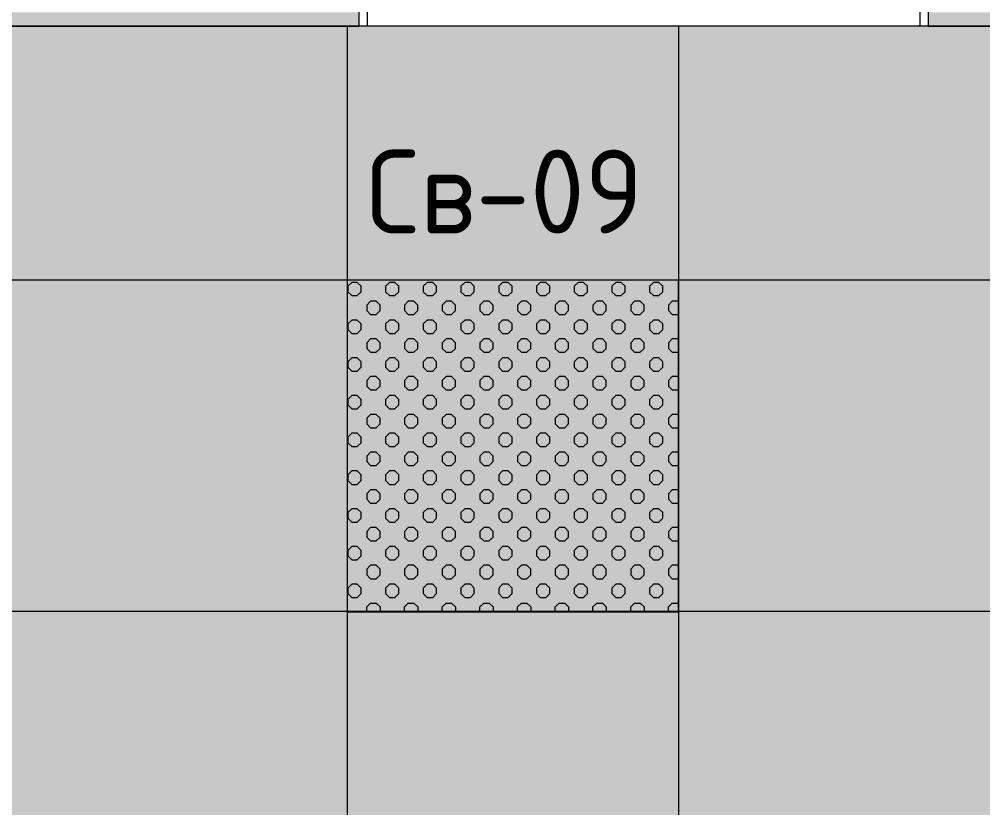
# Model space of a CAD drawing. Header units: millimetres. Extents: x -13069 to 207500, y -71366 to 56785.
# Drawn here: x 168319 to 170063, y 41543 to 42970 of the extents above; entities that cross this region are included whole.
import ezdxf

# ---------------------------------------------------------------- set-up
doc = ezdxf.new("R2010")
doc.units = ezdxf.units.MM
doc.layers.add('PDF _Подложка без мебели', color=7, linetype='Continuous')
doc.layers.add('PDF _Текст', color=7, linetype='Continuous')
doc.layers.add('PDF _Потолки', color=7, linetype='Continuous', lineweight=5, true_color=0x535353)
doc.layers.add('PDF _светильники', color=7, linetype='Continuous', true_color=0xffffff)
doc.styles.add('PDF GOST Common', font='GOST_Common.ttf')

msp = doc.modelspace()

# ---------------------------------------------------------------- hatches: boundary and pattern name
at = {"layer": 'PDF _Потолки', "true_color": 0xcae6ff, "transparency": 33554559}
msp.add_hatch(color=254, dxfattribs=at).paths.add_polyline_path([(164998.924, 42957.142), (171760.02, 42957.142), (171760.02, 41490.042), (166480.021, 41490.042), (166480.021, 39072.341), (166460.02, 39072.642), (166451.719, 38582.742), (167427.922, 38565.942), (167427.922, 34837.942), (165130.522, 34837.942), (165118.724, 38605.642), (165229.82, 38603.742), (165238.42, 39093.342), (164998.924, 39097.341)])

# ---------------------------------------------------------------- linework, layer by layer
at = {"layer": 'PDF _Подложка без мебели', "lineweight": 18}
for points in [[(171789.024, 44967.142), (170061.021, 44967.142), (170049.223, 44967.142), (170049.223, 43107.142), (169964.219, 43107.142), (169964.219, 42957.142), (170489.219, 42957.142), (170489.219, 43123.042), (170207.121, 43123.042), (170207.121, 43107.142)], [(167241.221, 43107.142), (167241.221, 43123.042), (166535.02, 43123.042), (166535.02, 42957.142), (168934.22, 42957.142), (168934.22, 43107.142), (168849.223, 43107.142), (168849.223, 44937.142)], [(169964.219, 43107.142), (169949.223, 43107.142), (169949.223, 42957.142), (168949.223, 42957.142), (168949.223, 43107.142), (168934.22, 43107.142), (169826.225, 43622.142)]]:
    msp.add_lwpolyline(points, dxfattribs=at)
at = {"layer": 'PDF _Подложка без мебели', "lineweight": 0, "transparency": 33554559}
for points in [[(166535.02, 42982.142), (168934.22, 42982.142), (166535.02, 42957.142), (168934.22, 42957.142)], [(169964.219, 42982.142), (170489.219, 42982.142), (169964.219, 42957.142), (170489.219, 42957.142)]]:
    msp.add_solid(points, dxfattribs=at)
at = {"layer": 'PDF _Потолки', "color": 7, "lineweight": 13}
msp.add_lwpolyline([(164998.924, 42957.142), (164998.924, 39097.341), (165238.42, 39093.342), (165229.82, 38603.742), (165118.724, 38605.642), (165130.522, 34837.942), (167427.922, 34837.942), (167427.922, 38565.942), (166451.719, 38582.742), (166460.02, 39072.642), (166480.021, 39072.341), (166480.021, 41490.042), (171760.02, 41490.042), (171760.02, 42957.142)], close=True, dxfattribs=at)
for points in [[(168912.321, 42957.142), (168912.321, 41490.042)], [(169512.321, 42957.142), (169512.321, 41490.042)], [(171760.02, 42497.543), (164998.924, 42497.543)], [(171760.02, 41897.543), (164998.924, 41897.543)]]:
    msp.add_lwpolyline(points, dxfattribs=at)
at = {"layer": 'PDF _светильники', "color": 7, "lineweight": 13}
msp.add_lwpolyline([(168912.321, 41897.442), (169512.321, 41897.442), (169512.321, 42497.442), (168912.321, 42497.442)], close=True, dxfattribs=at)
at = {"layer": 'PDF _светильники', "lineweight": 20}
for points in [[(168937.724, 42486.442), (168930.619, 42493.542), (168920.622, 42493.542), (168913.523, 42486.442), (168913.523, 42476.441), (168920.622, 42469.442), (168930.619, 42469.442), (168937.724, 42476.441)], [(169006.022, 42486.442), (168998.924, 42493.542), (168988.92, 42493.542), (168981.822, 42486.442), (168981.822, 42476.441), (168988.92, 42469.442), (168998.924, 42469.442), (169006.022, 42476.441)], [(169074.223, 42486.442), (169067.222, 42493.542), (169057.225, 42493.542), (169050.12, 42486.442), (169050.12, 42476.441), (169057.225, 42469.442), (169067.222, 42469.442), (169074.223, 42476.441)], [(169142.521, 42486.442), (169135.52, 42493.542), (169125.523, 42493.542), (169118.425, 42486.442), (169118.425, 42476.441), (169125.523, 42469.442), (169135.52, 42469.442), (169142.521, 42476.441)], [(169210.82, 42486.442), (169203.721, 42493.542), (169193.724, 42493.542), (169186.723, 42486.442), (169186.723, 42476.441), (169193.724, 42469.442), (169203.721, 42469.442), (169210.82, 42476.441)], [(169279.124, 42486.442), (169272.02, 42493.542), (169262.022, 42493.542), (169255.021, 42486.442), (169255.021, 42476.441), (169262.022, 42469.442), (169272.02, 42469.442), (169279.124, 42476.441)], [(169347.422, 42486.442), (169340.324, 42493.542), (169330.32, 42493.542), (169323.222, 42486.442), (169323.222, 42476.441), (169330.32, 42469.442), (169340.324, 42469.442), (169347.422, 42476.441)], [(169415.721, 42486.442), (169408.622, 42493.542), (169398.625, 42493.542), (169391.52, 42486.442), (169391.52, 42476.441), (169398.625, 42469.442), (169408.622, 42469.442), (169415.721, 42476.441)], [(169484.019, 42486.442), (169476.921, 42493.542), (169466.923, 42493.542), (169459.825, 42486.442), (169459.825, 42476.441), (169466.923, 42469.442), (169476.921, 42469.442), (169484.019, 42476.441)], [(168971.824, 42452.342), (168964.823, 42459.442), (168954.82, 42459.442), (168947.721, 42452.342), (168947.721, 42442.343), (168954.82, 42435.243), (168964.823, 42435.243), (168971.824, 42442.343)], [(169040.123, 42452.342), (169033.024, 42459.442), (169023.02, 42459.442), (169016.02, 42452.342), (169016.02, 42442.343), (169023.02, 42435.243), (169033.024, 42435.243), (169040.123, 42442.343)], [(169108.421, 42452.342), (169101.322, 42459.442), (169091.319, 42459.442), (169084.22, 42452.342), (169084.22, 42442.343), (169091.319, 42435.243), (169101.322, 42435.243), (169108.421, 42442.343)], [(169176.719, 42452.342), (169169.621, 42459.442), (169159.623, 42459.442), (169152.525, 42452.342), (169152.525, 42442.343), (169159.623, 42435.243), (169169.621, 42435.243), (169176.719, 42442.343)], [(169245.024, 42452.342), (169237.919, 42459.442), (169227.922, 42459.442), (169220.823, 42452.342), (169220.823, 42442.343), (169227.922, 42435.243), (169237.919, 42435.243), (169245.024, 42442.343)], [(169313.224, 42452.342), (169306.224, 42459.442), (169296.22, 42459.442), (169289.122, 42452.342), (169289.122, 42442.343), (169296.22, 42435.243), (169306.224, 42435.243), (169313.224, 42442.343)], [(169381.523, 42452.342), (169374.522, 42459.442), (169364.524, 42459.442), (169357.42, 42452.342), (169357.42, 42442.343), (169364.524, 42435.243), (169374.522, 42435.243), (169381.523, 42442.343)], [(169449.821, 42452.342), (169442.723, 42459.442), (169432.719, 42459.442), (169425.724, 42452.342), (169425.724, 42442.343), (169432.719, 42435.243), (169442.723, 42435.243), (169449.821, 42442.343)], [(168937.724, 42418.243), (168930.619, 42425.242), (168920.622, 42425.242), (168913.523, 42418.243), (168913.523, 42408.242), (168920.622, 42401.142), (168930.619, 42401.142), (168937.724, 42408.242)], [(169006.022, 42418.243), (168998.924, 42425.242), (168988.92, 42425.242), (168981.822, 42418.243), (168981.822, 42408.242), (168988.92, 42401.142), (168998.924, 42401.142), (169006.022, 42408.242)], [(169074.223, 42418.243), (169067.222, 42425.242), (169057.225, 42425.242), (169050.12, 42418.243), (169050.12, 42408.242), (169057.225, 42401.142), (169067.222, 42401.142), (169074.223, 42408.242)], [(169142.521, 42418.243), (169135.52, 42425.242), (169125.523, 42425.242), (169118.425, 42418.243), (169118.425, 42408.242), (169125.523, 42401.142), (169135.52, 42401.142), (169142.521, 42408.242)], [(169210.82, 42418.243), (169203.721, 42425.242), (169193.724, 42425.242), (169186.723, 42418.243), (169186.723, 42408.242), (169193.724, 42401.142), (169203.721, 42401.142), (169210.82, 42408.242)], [(169279.124, 42418.243), (169272.02, 42425.242), (169262.022, 42425.242), (169255.021, 42418.243), (169255.021, 42408.242), (169262.022, 42401.142), (169272.02, 42401.142), (169279.124, 42408.242)], [(169347.422, 42418.243), (169340.324, 42425.242), (169330.32, 42425.242), (169323.222, 42418.243), (169323.222, 42408.242), (169330.32, 42401.142), (169340.324, 42401.142), (169347.422, 42408.242)], [(169415.721, 42418.243), (169408.622, 42425.242), (169398.625, 42425.242), (169391.52, 42418.243), (169391.52, 42408.242), (169398.625, 42401.142), (169408.622, 42401.142), (169415.721, 42408.242)], [(169484.019, 42418.243), (169476.921, 42425.242), (169466.923, 42425.242), (169459.825, 42418.243), (169459.825, 42408.242), (169466.923, 42401.142), (169476.921, 42401.142), (169484.019, 42408.242)], [(168971.824, 42384.042), (168964.823, 42391.142), (168954.82, 42391.142), (168947.721, 42384.042), (168947.721, 42374.043), (168954.82, 42366.943), (168964.823, 42366.943), (168971.824, 42374.043)], [(169040.123, 42384.042), (169033.024, 42391.142), (169023.02, 42391.142), (169016.02, 42384.042), (169016.02, 42374.043), (169023.02, 42366.943), (169033.024, 42366.943), (169040.123, 42374.043)], [(169108.421, 42384.042), (169101.322, 42391.142), (169091.319, 42391.142), (169084.22, 42384.042), (169084.22, 42374.043), (169091.319, 42366.943), (169101.322, 42366.943), (169108.421, 42374.043)], [(169176.719, 42384.042), (169169.621, 42391.142), (169159.623, 42391.142), (169152.525, 42384.042), (169152.525, 42374.043), (169159.623, 42366.943), (169169.621, 42366.943), (169176.719, 42374.043)], [(169245.024, 42384.042), (169237.919, 42391.142), (169227.922, 42391.142), (169220.823, 42384.042), (169220.823, 42374.043), (169227.922, 42366.943), (169237.919, 42366.943), (169245.024, 42374.043)], [(169313.224, 42384.042), (169306.224, 42391.142), (169296.22, 42391.142), (169289.122, 42384.042), (169289.122, 42374.043), (169296.22, 42366.943), (169306.224, 42366.943), (169313.224, 42374.043)], [(169381.523, 42384.042), (169374.522, 42391.142), (169364.524, 42391.142), (169357.42, 42384.042), (169357.42, 42374.043), (169364.524, 42366.943), (169374.522, 42366.943), (169381.523, 42374.043)], [(169449.821, 42384.042), (169442.723, 42391.142), (169432.719, 42391.142), (169425.724, 42384.042), (169425.724, 42374.043), (169432.719, 42366.943), (169442.723, 42366.943), (169449.821, 42374.043)], [(168937.724, 42349.941), (168930.619, 42356.942), (168920.622, 42356.942), (168913.523, 42349.941), (168913.523, 42339.942), (168920.622, 42332.842), (168930.619, 42332.842), (168937.724, 42339.942)], [(169006.022, 42349.941), (168998.924, 42356.942), (168988.92, 42356.942), (168981.822, 42349.941), (168981.822, 42339.942), (168988.92, 42332.842), (168998.924, 42332.842), (169006.022, 42339.942)], [(169074.223, 42349.941), (169067.222, 42356.942), (169057.225, 42356.942), (169050.12, 42349.941), (169050.12, 42339.942), (169057.225, 42332.842), (169067.222, 42332.842), (169074.223, 42339.942)], [(169142.521, 42349.941), (169135.52, 42356.942), (169125.523, 42356.942), (169118.425, 42349.941), (169118.425, 42339.942), (169125.523, 42332.842), (169135.52, 42332.842), (169142.521, 42339.942)], [(169210.82, 42349.941), (169203.721, 42356.942), (169193.724, 42356.942), (169186.723, 42349.941), (169186.723, 42339.942), (169193.724, 42332.842), (169203.721, 42332.842), (169210.82, 42339.942)], [(169279.124, 42349.941), (169272.02, 42356.942), (169262.022, 42356.942), (169255.021, 42349.941), (169255.021, 42339.942), (169262.022, 42332.842), (169272.02, 42332.842), (169279.124, 42339.942)], [(169347.422, 42349.941), (169340.324, 42356.942), (169330.32, 42356.942), (169323.222, 42349.941), (169323.222, 42339.942), (169330.32, 42332.842), (169340.324, 42332.842), (169347.422, 42339.942)], [(169415.721, 42349.941), (169408.622, 42356.942), (169398.625, 42356.942), (169391.52, 42349.941), (169391.52, 42339.942), (169398.625, 42332.842), (169408.622, 42332.842), (169415.721, 42339.942)], [(169484.019, 42349.941), (169476.921, 42356.942), (169466.923, 42356.942), (169459.825, 42349.941), (169459.825, 42339.942), (169466.923, 42332.842), (169476.921, 42332.842), (169484.019, 42339.942)], [(168971.824, 42315.742), (168964.823, 42322.842), (168954.82, 42322.842), (168947.721, 42315.742), (168947.721, 42305.743), (168954.82, 42298.742), (168964.823, 42298.742), (168971.824, 42305.743)], [(169040.123, 42315.742), (169033.024, 42322.842), (169023.02, 42322.842), (169016.02, 42315.742), (169016.02, 42305.743), (169023.02, 42298.742), (169033.024, 42298.742), (169040.123, 42305.743)], [(169108.421, 42315.742), (169101.322, 42322.842), (169091.319, 42322.842), (169084.22, 42315.742), (169084.22, 42305.743), (169091.319, 42298.742), (169101.322, 42298.742), (169108.421, 42305.743)], [(169176.719, 42315.742), (169169.621, 42322.842), (169159.623, 42322.842), (169152.525, 42315.742), (169152.525, 42305.743), (169159.623, 42298.742), (169169.621, 42298.742), (169176.719, 42305.743)], [(169245.024, 42315.742), (169237.919, 42322.842), (169227.922, 42322.842), (169220.823, 42315.742), (169220.823, 42305.743), (169227.922, 42298.742), (169237.919, 42298.742), (169245.024, 42305.743)], [(169313.224, 42315.742), (169306.224, 42322.842), (169296.22, 42322.842), (169289.122, 42315.742), (169289.122, 42305.743), (169296.22, 42298.742), (169306.224, 42298.742), (169313.224, 42305.743)], [(169381.523, 42315.742), (169374.522, 42322.842), (169364.524, 42322.842), (169357.42, 42315.742), (169357.42, 42305.743), (169364.524, 42298.742), (169374.522, 42298.742), (169381.523, 42305.743)], [(169449.821, 42315.742), (169442.723, 42322.842), (169432.719, 42322.842), (169425.724, 42315.742), (169425.724, 42305.743), (169432.719, 42298.742), (169442.723, 42298.742), (169449.821, 42305.743)], [(168937.724, 42281.642), (168930.619, 42288.742), (168920.622, 42288.742), (168913.523, 42281.642), (168913.523, 42271.643), (168920.622, 42264.543), (168930.619, 42264.543), (168937.724, 42271.643)], [(169006.022, 42281.642), (168998.924, 42288.742), (168988.92, 42288.742), (168981.822, 42281.642), (168981.822, 42271.643), (168988.92, 42264.543), (168998.924, 42264.543), (169006.022, 42271.643)], [(169074.223, 42281.642), (169067.222, 42288.742), (169057.225, 42288.742), (169050.12, 42281.642), (169050.12, 42271.643), (169057.225, 42264.543), (169067.222, 42264.543), (169074.223, 42271.643)], [(169142.521, 42281.642), (169135.52, 42288.742), (169125.523, 42288.742), (169118.425, 42281.642), (169118.425, 42271.643), (169125.523, 42264.543), (169135.52, 42264.543), (169142.521, 42271.643)], [(169210.82, 42281.642), (169203.721, 42288.742), (169193.724, 42288.742), (169186.723, 42281.642), (169186.723, 42271.643), (169193.724, 42264.543), (169203.721, 42264.543), (169210.82, 42271.643)], [(169279.124, 42281.642), (169272.02, 42288.742), (169262.022, 42288.742), (169255.021, 42281.642), (169255.021, 42271.643), (169262.022, 42264.543), (169272.02, 42264.543), (169279.124, 42271.643)], [(169347.422, 42281.642), (169340.324, 42288.742), (169330.32, 42288.742), (169323.222, 42281.642), (169323.222, 42271.643), (169330.32, 42264.543), (169340.324, 42264.543), (169347.422, 42271.643)], [(169415.721, 42281.642), (169408.622, 42288.742), (169398.625, 42288.742), (169391.52, 42281.642), (169391.52, 42271.643), (169398.625, 42264.543), (169408.622, 42264.543), (169415.721, 42271.643)], [(169484.019, 42281.642), (169476.921, 42288.742), (169466.923, 42288.742), (169459.825, 42281.642), (169459.825, 42271.643), (169466.923, 42264.543), (169476.921, 42264.543), (169484.019, 42271.643)], [(168971.824, 42247.442), (168964.823, 42254.542), (168954.82, 42254.542), (168947.721, 42247.442), (168947.721, 42237.441), (168954.82, 42230.442), (168964.823, 42230.442), (168971.824, 42237.441)], [(169040.123, 42247.442), (169033.024, 42254.542), (169023.02, 42254.542), (169016.02, 42247.442), (169016.02, 42237.441), (169023.02, 42230.442), (169033.024, 42230.442), (169040.123, 42237.441)], [(169108.421, 42247.442), (169101.322, 42254.542), (169091.319, 42254.542), (169084.22, 42247.442), (169084.22, 42237.441), (169091.319, 42230.442), (169101.322, 42230.442), (169108.421, 42237.441)], [(169176.719, 42247.442), (169169.621, 42254.542), (169159.623, 42254.542), (169152.525, 42247.442), (169152.525, 42237.441), (169159.623, 42230.442), (169169.621, 42230.442), (169176.719, 42237.441)], [(169245.024, 42247.442), (169237.919, 42254.542), (169227.922, 42254.542), (169220.823, 42247.442), (169220.823, 42237.441), (169227.922, 42230.442), (169237.919, 42230.442), (169245.024, 42237.441)], [(169313.224, 42247.442), (169306.224, 42254.542), (169296.22, 42254.542), (169289.122, 42247.442), (169289.122, 42237.441), (169296.22, 42230.442), (169306.224, 42230.442), (169313.224, 42237.441)], [(169381.523, 42247.442), (169374.522, 42254.542), (169364.524, 42254.542), (169357.42, 42247.442), (169357.42, 42237.441), (169364.524, 42230.442), (169374.522, 42230.442), (169381.523, 42237.441)], [(169449.821, 42247.442), (169442.723, 42254.542), (169432.719, 42254.542), (169425.724, 42247.442), (169425.724, 42237.441), (169432.719, 42230.442), (169442.723, 42230.442), (169449.821, 42237.441)], [(168937.724, 42213.342), (168930.619, 42220.442), (168920.622, 42220.442), (168913.523, 42213.342), (168913.523, 42203.343), (168920.622, 42196.243), (168930.619, 42196.243), (168937.724, 42203.343)], [(169006.022, 42213.342), (168998.924, 42220.442), (168988.92, 42220.442), (168981.822, 42213.342), (168981.822, 42203.343), (168988.92, 42196.243), (168998.924, 42196.243), (169006.022, 42203.343)], [(169074.223, 42213.342), (169067.222, 42220.442), (169057.225, 42220.442), (169050.12, 42213.342), (169050.12, 42203.343), (169057.225, 42196.243), (169067.222, 42196.243), (169074.223, 42203.343)], [(169142.521, 42213.342), (169135.52, 42220.442), (169125.523, 42220.442), (169118.425, 42213.342), (169118.425, 42203.343), (169125.523, 42196.243), (169135.52, 42196.243), (169142.521, 42203.343)], [(169210.82, 42213.342), (169203.721, 42220.442), (169193.724, 42220.442), (169186.723, 42213.342), (169186.723, 42203.343), (169193.724, 42196.243), (169203.721, 42196.243), (169210.82, 42203.343)], [(169279.124, 42213.342), (169272.02, 42220.442), (169262.022, 42220.442), (169255.021, 42213.342), (169255.021, 42203.343), (169262.022, 42196.243), (169272.02, 42196.243), (169279.124, 42203.343)], [(169347.422, 42213.342), (169340.324, 42220.442), (169330.32, 42220.442), (169323.222, 42213.342), (169323.222, 42203.343), (169330.32, 42196.243), (169340.324, 42196.243), (169347.422, 42203.343)], [(169415.721, 42213.342), (169408.622, 42220.442), (169398.625, 42220.442), (169391.52, 42213.342), (169391.52, 42203.343), (169398.625, 42196.243), (169408.622, 42196.243), (169415.721, 42203.343)], [(169484.019, 42213.342), (169476.921, 42220.442), (169466.923, 42220.442), (169459.825, 42213.342), (169459.825, 42203.343), (169466.923, 42196.243), (169476.921, 42196.243), (169484.019, 42203.343)], [(168971.824, 42179.241), (168964.823, 42186.242), (168954.82, 42186.242), (168947.721, 42179.241), (168947.721, 42169.242), (168954.82, 42162.142), (168964.823, 42162.142), (168971.824, 42169.242)], [(169040.123, 42179.241), (169033.024, 42186.242), (169023.02, 42186.242), (169016.02, 42179.241), (169016.02, 42169.242), (169023.02, 42162.142), (169033.024, 42162.142), (169040.123, 42169.242)], [(169108.421, 42179.241), (169101.322, 42186.242), (169091.319, 42186.242), (169084.22, 42179.241), (169084.22, 42169.242), (169091.319, 42162.142), (169101.322, 42162.142), (169108.421, 42169.242)], [(169176.719, 42179.241), (169169.621, 42186.242), (169159.623, 42186.242), (169152.525, 42179.241), (169152.525, 42169.242), (169159.623, 42162.142), (169169.621, 42162.142), (169176.719, 42169.242)], [(169245.024, 42179.241), (169237.919, 42186.242), (169227.922, 42186.242), (169220.823, 42179.241), (169220.823, 42169.242), (169227.922, 42162.142), (169237.919, 42162.142), (169245.024, 42169.242)], [(169313.224, 42179.241), (169306.224, 42186.242), (169296.22, 42186.242), (169289.122, 42179.241), (169289.122, 42169.242), (169296.22, 42162.142), (169306.224, 42162.142), (169313.224, 42169.242)], [(169381.523, 42179.241), (169374.522, 42186.242), (169364.524, 42186.242), (169357.42, 42179.241), (169357.42, 42169.242), (169364.524, 42162.142), (169374.522, 42162.142), (169381.523, 42169.242)], [(169449.821, 42179.241), (169442.723, 42186.242), (169432.719, 42186.242), (169425.724, 42179.241), (169425.724, 42169.242), (169432.719, 42162.142), (169442.723, 42162.142), (169449.821, 42169.242)], [(168937.724, 42145.042), (168930.619, 42152.142), (168920.622, 42152.142), (168913.523, 42145.042), (168913.523, 42135.043), (168920.622, 42127.943), (168930.619, 42127.943), (168937.724, 42135.043)], [(169006.022, 42145.042), (168998.924, 42152.142), (168988.92, 42152.142), (168981.822, 42145.042), (168981.822, 42135.043), (168988.92, 42127.943), (168998.924, 42127.943), (169006.022, 42135.043)], [(169074.223, 42145.042), (169067.222, 42152.142), (169057.225, 42152.142), (169050.12, 42145.042), (169050.12, 42135.043), (169057.225, 42127.943), (169067.222, 42127.943), (169074.223, 42135.043)], [(169142.521, 42145.042), (169135.52, 42152.142), (169125.523, 42152.142), (169118.425, 42145.042), (169118.425, 42135.043), (169125.523, 42127.943), (169135.52, 42127.943), (169142.521, 42135.043)], [(169210.82, 42145.042), (169203.721, 42152.142), (169193.724, 42152.142), (169186.723, 42145.042), (169186.723, 42135.043), (169193.724, 42127.943), (169203.721, 42127.943), (169210.82, 42135.043)], [(169279.124, 42145.042), (169272.02, 42152.142), (169262.022, 42152.142), (169255.021, 42145.042), (169255.021, 42135.043), (169262.022, 42127.943), (169272.02, 42127.943), (169279.124, 42135.043)], [(169347.422, 42145.042), (169340.324, 42152.142), (169330.32, 42152.142), (169323.222, 42145.042), (169323.222, 42135.043), (169330.32, 42127.943), (169340.324, 42127.943), (169347.422, 42135.043)], [(169415.721, 42145.042), (169408.622, 42152.142), (169398.625, 42152.142), (169391.52, 42145.042), (169391.52, 42135.043), (169398.625, 42127.943), (169408.622, 42127.943), (169415.721, 42135.043)], [(169484.019, 42145.042), (169476.921, 42152.142), (169466.923, 42152.142), (169459.825, 42145.042), (169459.825, 42135.043), (169466.923, 42127.943), (169476.921, 42127.943), (169484.019, 42135.043)], [(168971.824, 42110.942), (168964.823, 42117.942), (168954.82, 42117.942), (168947.721, 42110.942), (168947.721, 42100.942), (168954.82, 42093.843), (168964.823, 42093.843), (168971.824, 42100.942)], [(169040.123, 42110.942), (169033.024, 42117.942), (169023.02, 42117.942), (169016.02, 42110.942), (169016.02, 42100.942), (169023.02, 42093.843), (169033.024, 42093.843), (169040.123, 42100.942)], [(169108.421, 42110.942), (169101.322, 42117.942), (169091.319, 42117.942), (169084.22, 42110.942), (169084.22, 42100.942), (169091.319, 42093.843), (169101.322, 42093.843), (169108.421, 42100.942)], [(169176.719, 42110.942), (169169.621, 42117.942), (169159.623, 42117.942), (169152.525, 42110.942), (169152.525, 42100.942), (169159.623, 42093.843), (169169.621, 42093.843), (169176.719, 42100.942)], [(169245.024, 42110.942), (169237.919, 42117.942), (169227.922, 42117.942), (169220.823, 42110.942), (169220.823, 42100.942), (169227.922, 42093.843), (169237.919, 42093.843), (169245.024, 42100.942)], [(169313.224, 42110.942), (169306.224, 42117.942), (169296.22, 42117.942), (169289.122, 42110.942), (169289.122, 42100.942), (169296.22, 42093.843), (169306.224, 42093.843), (169313.224, 42100.942)], [(169381.523, 42110.942), (169374.522, 42117.942), (169364.524, 42117.942), (169357.42, 42110.942), (169357.42, 42100.942), (169364.524, 42093.843), (169374.522, 42093.843), (169381.523, 42100.942)], [(169449.821, 42110.942), (169442.723, 42117.942), (169432.719, 42117.942), (169425.724, 42110.942), (169425.724, 42100.942), (169432.719, 42093.843), (169442.723, 42093.843), (169449.821, 42100.942)], [(168937.724, 42076.742), (168930.619, 42083.842), (168920.622, 42083.842), (168913.523, 42076.742), (168913.523, 42066.741), (168920.622, 42059.742), (168930.619, 42059.742), (168937.724, 42066.741)], [(169006.022, 42076.742), (168998.924, 42083.842), (168988.92, 42083.842), (168981.822, 42076.742), (168981.822, 42066.741), (168988.92, 42059.742), (168998.924, 42059.742), (169006.022, 42066.741)], [(169074.223, 42076.742), (169067.222, 42083.842), (169057.225, 42083.842), (169050.12, 42076.742), (169050.12, 42066.741), (169057.225, 42059.742), (169067.222, 42059.742), (169074.223, 42066.741)], [(169142.521, 42076.742), (169135.52, 42083.842), (169125.523, 42083.842), (169118.425, 42076.742), (169118.425, 42066.741), (169125.523, 42059.742), (169135.52, 42059.742), (169142.521, 42066.741)], [(169210.82, 42076.742), (169203.721, 42083.842), (169193.724, 42083.842), (169186.723, 42076.742), (169186.723, 42066.741), (169193.724, 42059.742), (169203.721, 42059.742), (169210.82, 42066.741)], [(169279.124, 42076.742), (169272.02, 42083.842), (169262.022, 42083.842), (169255.021, 42076.742), (169255.021, 42066.741), (169262.022, 42059.742), (169272.02, 42059.742), (169279.124, 42066.741)], [(169347.422, 42076.742), (169340.324, 42083.842), (169330.32, 42083.842), (169323.222, 42076.742), (169323.222, 42066.741), (169330.32, 42059.742), (169340.324, 42059.742), (169347.422, 42066.741)], [(169415.721, 42076.742), (169408.622, 42083.842), (169398.625, 42083.842), (169391.52, 42076.742), (169391.52, 42066.741), (169398.625, 42059.742), (169408.622, 42059.742), (169415.721, 42066.741)], [(169484.019, 42076.742), (169476.921, 42083.842), (169466.923, 42083.842), (169459.825, 42076.742), (169459.825, 42066.741), (169466.923, 42059.742), (169476.921, 42059.742), (169484.019, 42066.741)], [(168971.824, 42042.642), (168964.823, 42049.742), (168954.82, 42049.742), (168947.721, 42042.642), (168947.721, 42032.643), (168954.82, 42025.543), (168964.823, 42025.543), (168971.824, 42032.643)], [(169040.123, 42042.642), (169033.024, 42049.742), (169023.02, 42049.742), (169016.02, 42042.642), (169016.02, 42032.643), (169023.02, 42025.543), (169033.024, 42025.543), (169040.123, 42032.643)], [(169108.421, 42042.642), (169101.322, 42049.742), (169091.319, 42049.742), (169084.22, 42042.642), (169084.22, 42032.643), (169091.319, 42025.543), (169101.322, 42025.543), (169108.421, 42032.643)], [(169176.719, 42042.642), (169169.621, 42049.742), (169159.623, 42049.742), (169152.525, 42042.642), (169152.525, 42032.643), (169159.623, 42025.543), (169169.621, 42025.543), (169176.719, 42032.643)], [(169245.024, 42042.642), (169237.919, 42049.742), (169227.922, 42049.742), (169220.823, 42042.642), (169220.823, 42032.643), (169227.922, 42025.543), (169237.919, 42025.543), (169245.024, 42032.643)], [(169313.224, 42042.642), (169306.224, 42049.742), (169296.22, 42049.742), (169289.122, 42042.642), (169289.122, 42032.643), (169296.22, 42025.543), (169306.224, 42025.543), (169313.224, 42032.643)], [(169381.523, 42042.642), (169374.522, 42049.742), (169364.524, 42049.742), (169357.42, 42042.642), (169357.42, 42032.643), (169364.524, 42025.543), (169374.522, 42025.543), (169381.523, 42032.643)], [(169449.821, 42042.642), (169442.723, 42049.742), (169432.719, 42049.742), (169425.724, 42042.642), (169425.724, 42032.643), (169432.719, 42025.543), (169442.723, 42025.543), (169449.821, 42032.643)], [(168937.724, 42008.442), (168930.619, 42015.542), (168920.622, 42015.542), (168913.523, 42008.442), (168913.523, 41998.442), (168920.622, 41991.442), (168930.619, 41991.442), (168937.724, 41998.442)], [(169006.022, 42008.442), (168998.924, 42015.542), (168988.92, 42015.542), (168981.822, 42008.442), (168981.822, 41998.442), (168988.92, 41991.442), (168998.924, 41991.442), (169006.022, 41998.442)], [(169074.223, 42008.442), (169067.222, 42015.542), (169057.225, 42015.542), (169050.12, 42008.442), (169050.12, 41998.442), (169057.225, 41991.442), (169067.222, 41991.442), (169074.223, 41998.442)], [(169142.521, 42008.442), (169135.52, 42015.542), (169125.523, 42015.542), (169118.425, 42008.442), (169118.425, 41998.442), (169125.523, 41991.442), (169135.52, 41991.442), (169142.521, 41998.442)], [(169210.82, 42008.442), (169203.721, 42015.542), (169193.724, 42015.542), (169186.723, 42008.442), (169186.723, 41998.442), (169193.724, 41991.442), (169203.721, 41991.442), (169210.82, 41998.442)], [(169279.124, 42008.442), (169272.02, 42015.542), (169262.022, 42015.542), (169255.021, 42008.442), (169255.021, 41998.442), (169262.022, 41991.442), (169272.02, 41991.442), (169279.124, 41998.442)], [(169347.422, 42008.442), (169340.324, 42015.542), (169330.32, 42015.542), (169323.222, 42008.442), (169323.222, 41998.442), (169330.32, 41991.442), (169340.324, 41991.442), (169347.422, 41998.442)], [(169415.721, 42008.442), (169408.622, 42015.542), (169398.625, 42015.542), (169391.52, 42008.442), (169391.52, 41998.442), (169398.625, 41991.442), (169408.622, 41991.442), (169415.721, 41998.442)], [(169484.019, 42008.442), (169476.921, 42015.542), (169466.923, 42015.542), (169459.825, 42008.442), (169459.825, 41998.442), (169466.923, 41991.442), (169476.921, 41991.442), (169484.019, 41998.442)], [(168971.824, 41974.342), (168964.823, 41981.442), (168954.82, 41981.442), (168947.721, 41974.342), (168947.721, 41964.343), (168954.82, 41957.243), (168964.823, 41957.243), (168971.824, 41964.343)], [(169040.123, 41974.342), (169033.024, 41981.442), (169023.02, 41981.442), (169016.02, 41974.342), (169016.02, 41964.343), (169023.02, 41957.243), (169033.024, 41957.243), (169040.123, 41964.343)], [(169108.421, 41974.342), (169101.322, 41981.442), (169091.319, 41981.442), (169084.22, 41974.342), (169084.22, 41964.343), (169091.319, 41957.243), (169101.322, 41957.243), (169108.421, 41964.343)], [(169176.719, 41974.342), (169169.621, 41981.442), (169159.623, 41981.442), (169152.525, 41974.342), (169152.525, 41964.343), (169159.623, 41957.243), (169169.621, 41957.243), (169176.719, 41964.343)], [(169245.024, 41974.342), (169237.919, 41981.442), (169227.922, 41981.442), (169220.823, 41974.342), (169220.823, 41964.343), (169227.922, 41957.243), (169237.919, 41957.243), (169245.024, 41964.343)], [(169313.224, 41974.342), (169306.224, 41981.442), (169296.22, 41981.442), (169289.122, 41974.342), (169289.122, 41964.343), (169296.22, 41957.243), (169306.224, 41957.243), (169313.224, 41964.343)], [(169381.523, 41974.342), (169374.522, 41981.442), (169364.524, 41981.442), (169357.42, 41974.342), (169357.42, 41964.343), (169364.524, 41957.243), (169374.522, 41957.243), (169381.523, 41964.343)], [(169449.821, 41974.342), (169442.723, 41981.442), (169432.719, 41981.442), (169425.724, 41974.342), (169425.724, 41964.343), (169432.719, 41957.243), (169442.723, 41957.243), (169449.821, 41964.343)], [(168937.724, 41940.241), (168930.619, 41947.242), (168920.622, 41947.242), (168913.523, 41940.241), (168913.523, 41930.242), (168920.622, 41923.142), (168930.619, 41923.142), (168937.724, 41930.242)], [(169006.022, 41940.241), (168998.924, 41947.242), (168988.92, 41947.242), (168981.822, 41940.241), (168981.822, 41930.242), (168988.92, 41923.142), (168998.924, 41923.142), (169006.022, 41930.242)], [(169074.223, 41940.241), (169067.222, 41947.242), (169057.225, 41947.242), (169050.12, 41940.241), (169050.12, 41930.242), (169057.225, 41923.142), (169067.222, 41923.142), (169074.223, 41930.242)], [(169142.521, 41940.241), (169135.52, 41947.242), (169125.523, 41947.242), (169118.425, 41940.241), (169118.425, 41930.242), (169125.523, 41923.142), (169135.52, 41923.142), (169142.521, 41930.242)], [(169210.82, 41940.241), (169203.721, 41947.242), (169193.724, 41947.242), (169186.723, 41940.241), (169186.723, 41930.242), (169193.724, 41923.142), (169203.721, 41923.142), (169210.82, 41930.242)], [(169279.124, 41940.241), (169272.02, 41947.242), (169262.022, 41947.242), (169255.021, 41940.241), (169255.021, 41930.242), (169262.022, 41923.142), (169272.02, 41923.142), (169279.124, 41930.242)], [(169347.422, 41940.241), (169340.324, 41947.242), (169330.32, 41947.242), (169323.222, 41940.241), (169323.222, 41930.242), (169330.32, 41923.142), (169340.324, 41923.142), (169347.422, 41930.242)], [(169415.721, 41940.241), (169408.622, 41947.242), (169398.625, 41947.242), (169391.52, 41940.241), (169391.52, 41930.242), (169398.625, 41923.142), (169408.622, 41923.142), (169415.721, 41930.242)], [(169484.019, 41940.241), (169476.921, 41947.242), (169466.923, 41947.242), (169459.825, 41940.241), (169459.825, 41930.242), (169466.923, 41923.142), (169476.921, 41923.142), (169484.019, 41930.242)]]:
    msp.add_lwpolyline(points, close=True, dxfattribs=at)
for points in [[(169512.321, 42458.142), (169511.021, 42459.442), (169501.023, 42459.442), (169494.023, 42452.342), (169494.023, 42442.343), (169501.023, 42435.243), (169511.021, 42435.243), (169512.321, 42436.543)], [(169512.321, 42389.842), (169511.021, 42391.142), (169501.023, 42391.142), (169494.023, 42384.042), (169494.023, 42374.043), (169501.023, 42366.943), (169511.021, 42366.943), (169512.321, 42368.243)], [(169512.321, 42321.542), (169511.021, 42322.842), (169501.023, 42322.842), (169494.023, 42315.742), (169494.023, 42305.743), (169501.023, 42298.742), (169511.021, 42298.742), (169512.321, 42299.941)], [(169512.321, 42253.343), (169511.021, 42254.542), (169501.023, 42254.542), (169494.023, 42247.442), (169494.023, 42237.441), (169501.023, 42230.442), (169511.021, 42230.442), (169512.321, 42231.642)], [(169512.321, 42185.043), (169511.021, 42186.242), (169501.023, 42186.242), (169494.023, 42179.241), (169494.023, 42169.242), (169501.023, 42162.142), (169511.021, 42162.142), (169512.321, 42163.342)], [(169512.321, 42116.741), (169511.021, 42117.942), (169501.023, 42117.942), (169494.023, 42110.942), (169494.023, 42100.942), (169501.023, 42093.843), (169511.021, 42093.843), (169512.321, 42095.042)], [(169512.321, 42048.442), (169511.021, 42049.742), (169501.023, 42049.742), (169494.023, 42042.642), (169494.023, 42032.643), (169501.023, 42025.543), (169511.021, 42025.543), (169512.321, 42026.843)], [(169512.321, 41980.142), (169511.021, 41981.442), (169501.023, 41981.442), (169494.023, 41974.342), (169494.023, 41964.343), (169501.023, 41957.243), (169511.021, 41957.243), (169512.321, 41958.543)], [(168947.721, 41897.442), (168947.721, 41906.042), (168954.82, 41913.142), (168964.823, 41913.142), (168971.824, 41906.042), (168971.824, 41897.442)], [(169016.02, 41897.442), (169016.02, 41906.042), (169023.02, 41913.142), (169033.024, 41913.142), (169040.123, 41906.042), (169040.123, 41897.442)], [(169084.22, 41897.442), (169084.22, 41906.042), (169091.319, 41913.142), (169101.322, 41913.142), (169108.421, 41906.042), (169108.421, 41897.442)], [(169152.525, 41897.442), (169152.525, 41906.042), (169159.623, 41913.142), (169169.621, 41913.142), (169176.719, 41906.042), (169176.719, 41897.442)], [(169220.823, 41897.442), (169220.823, 41906.042), (169227.922, 41913.142), (169237.919, 41913.142), (169245.024, 41906.042), (169245.024, 41897.442)], [(169289.122, 41897.442), (169289.122, 41906.042), (169296.22, 41913.142), (169306.224, 41913.142), (169313.224, 41906.042), (169313.224, 41897.442)], [(169357.42, 41897.442), (169357.42, 41906.042), (169364.524, 41913.142), (169374.522, 41913.142), (169381.523, 41906.042), (169381.523, 41897.442)], [(169425.724, 41897.442), (169425.724, 41906.042), (169432.719, 41913.142), (169442.723, 41913.142), (169449.821, 41906.042), (169449.821, 41897.442)], [(169494.023, 41897.442), (169494.023, 41906.042), (169501.023, 41913.142), (169511.021, 41913.142), (169512.321, 41911.842)]]:
    msp.add_lwpolyline(points, dxfattribs=at)
at = {"layer": 'PDF _светильники', "color": 53, "lineweight": 0, "true_color": 0xf7e046, "transparency": 33554559}
msp.add_solid([(168912.321, 41897.442), (169512.321, 41897.442), (168912.321, 42497.442), (169512.321, 42497.442)], dxfattribs=at)

# ---------------------------------------------------------------- texts
at = {"layer": 'PDF _Текст', "insert": (168947.04, 42657.842), "char_height": 151.5063, "attachment_point": 4, "style": 'PDF GOST Common'}
msp.add_mtext('Св-09', dxfattribs=at)

doc.saveas('drawing.dxf')
